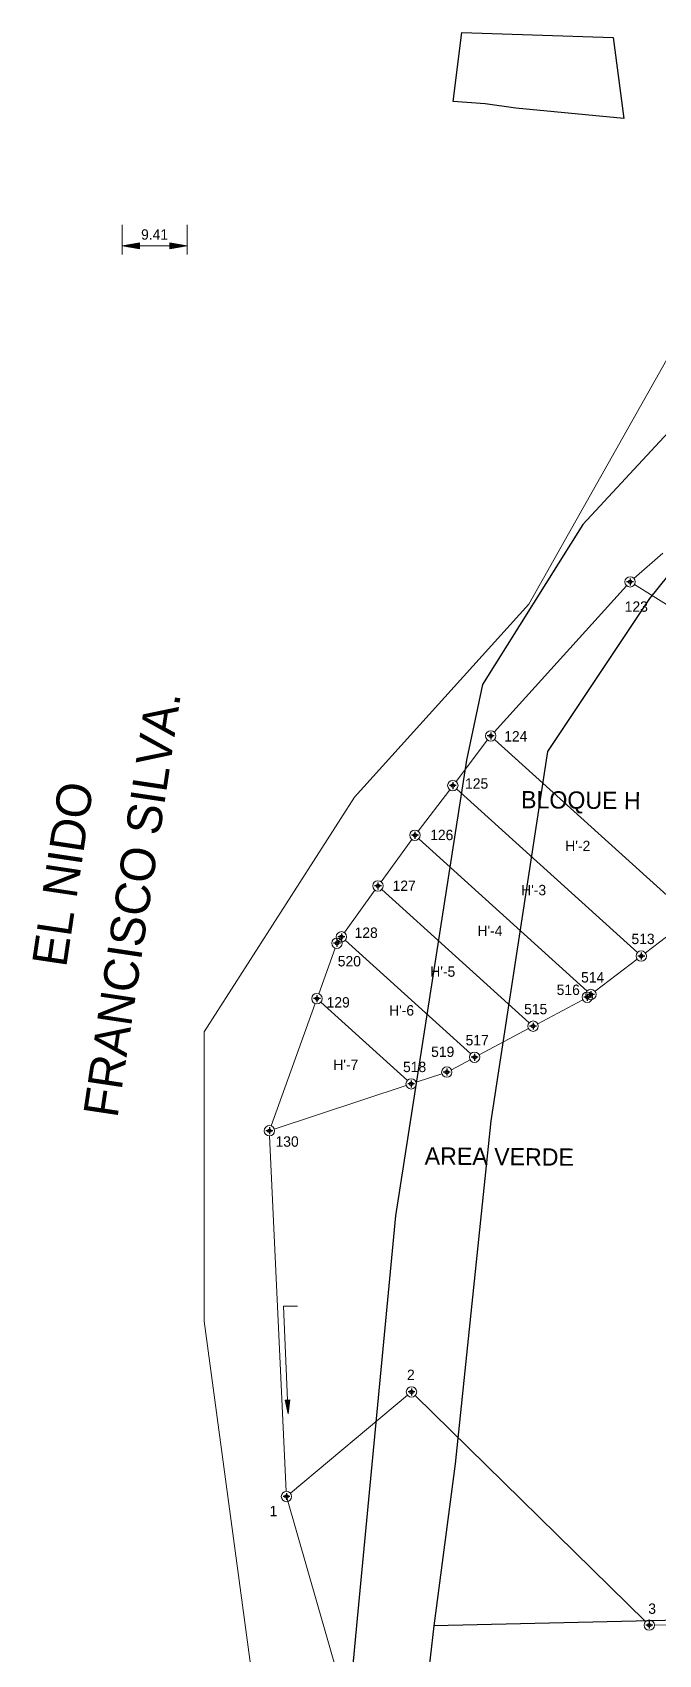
# Model space of a CAD drawing. Header units: millimetres. Extents: x 612074 to 614541, y 1316471 to 1317841.
# Drawn here: x 612626.8 to 612717.3, y 1317075.8 to 1317310.1 of the extents above; entities that cross this region are included whole.
import ezdxf
from ezdxf.enums import TextEntityAlignment as Align

# ---------------------------------------------------------------- set-up
doc = ezdxf.new("R2010")
doc.units = ezdxf.units.MM
doc.layers.add('CAPA ROJA', color=1, linetype='Continuous')
doc.styles.add('Styledgn000', font='dgn000.shx')
doc.styles.add('Styledgn003', font='dgn003.shx')

msp = doc.modelspace()

# ---------------------------------------------------------------- hatches: boundary and pattern name
at = {"layer": 'CAPA ROJA', "linetype": 'Continuous'}
for points in [[(612642.28, 1317279.74), (612642.28, 1317278.9), (612639.78, 1317279.32)], [(612646.69, 1317279.74), (612646.69, 1317278.9), (612649.19, 1317279.32)], [(612664.01, 1317112.59), (612663.77, 1317110.58), (612663.35, 1317112.57)]]:
    msp.add_hatch(color=7, dxfattribs=at).paths.add_polyline_path(points)

# ---------------------------------------------------------------- linework, layer by layer
at = {"layer": 'CAPA ROJA', "color": 1, "lineweight": 30, "ltscale": 0.5}
for p, q in [((612687.61, 1317300.17), (612688.86, 1317310.14)), ((612688.86, 1317310.14), (612710.72, 1317309.43)), ((612710.72, 1317309.43), (612712.23, 1317297.7)), ((612692.22, 1317299.83), (612687.61, 1317300.17)), ((612696.65, 1317299.2), (612692.22, 1317299.83)), ((612712.23, 1317297.7), (612696.65, 1317299.2))]:
    msp.add_line(p, q, dxfattribs=at)
at = {"layer": 'CAPA ROJA', "color": 7, "linetype": 'Continuous', "lineweight": 13}
for p, q in [((612639.78, 1317282.37), (612639.78, 1317278.07)), ((612649.19, 1317282.37), (612649.19, 1317278.07)), ((612639.78, 1317279.32), (612642.28, 1317279.74)), ((612642.28, 1317278.9), (612639.78, 1317279.32)), ((612642.28, 1317279.74), (612642.28, 1317278.9)), ((612646.69, 1317279.32), (612642.28, 1317279.32)), ((612646.69, 1317279.74), (612646.69, 1317278.9)), ((612649.19, 1317279.32), (612646.69, 1317279.74)), ((612646.69, 1317278.9), (612649.19, 1317279.32)), ((612663.11, 1317126.16), (612665.11, 1317126.16)), ((612663.68, 1317112.58), (612663.11, 1317126.16)), ((612663.35, 1317112.57), (612664.01, 1317112.59)), ((612663.77, 1317110.58), (612663.35, 1317112.57)), ((612664.01, 1317112.59), (612663.77, 1317110.58))]:
    msp.add_line(p, q, dxfattribs=at)
at = {"layer": 'CAPA ROJA', "color": 1, "linetype": 'Continuous', "lineweight": 13}
for p, q in [((612721.46, 1317268.17), (612698.53, 1317227.56)), ((612717.91, 1317234.93), (612713.71, 1317231.26)), ((612712.64, 1317230.21), (612693.53, 1317209.08)), ((612712.64, 1317230.21), (612693.53, 1317209.08)), ((612752.42, 1317206.36), (612713.78, 1317230.37)), ((612698.53, 1317227.56), (612673.37, 1317199.67)), ((612692.57, 1317207.93), (612688.01, 1317201.94)), ((612692.57, 1317207.93), (612688.01, 1317201.94)), ((612693.58, 1317208.02), (612721.49, 1317182.77)), ((612721.49, 1317182.77), (612693.58, 1317208.02)), ((612673.37, 1317199.67), (612651.65, 1317165.76)), ((612687.1, 1317200.74), (612682.53, 1317194.75)), ((612687.1, 1317200.74), (612682.53, 1317194.75)), ((612688.11, 1317200.84), (612714.22, 1317177.22)), ((612714.22, 1317177.22), (612688.11, 1317200.84)), ((612681.64, 1317193.55), (612677.18, 1317187.46)), ((612681.64, 1317193.55), (612677.18, 1317187.46)), ((612682.63, 1317193.65), (612706.95, 1317171.66)), ((612706.95, 1317171.66), (612682.63, 1317193.65)), ((612676.3, 1317186.24), (612671.9, 1317180.1)), ((612676.3, 1317186.24), (612671.9, 1317180.1)), ((612677.3, 1317186.35), (612698.59, 1317167.09)), ((612698.59, 1317167.09), (612677.3, 1317186.35)), ((612715.37, 1317177.17), (612721.45, 1317181.82)), ((612671.03, 1317178.88), (612671.24, 1317179.18)), ((612672.02, 1317178.99), (612690.14, 1317162.59)), ((612690.14, 1317162.59), (612672.02, 1317178.99)), ((612670.55, 1317177.87), (612668.18, 1317171.27)), ((612708.1, 1317171.62), (612714.18, 1317176.26)), ((612667.67, 1317169.86), (612661.3, 1317152.19)), ((612667.67, 1317169.86), (612661.3, 1317152.19)), ((612668.48, 1317170.06), (612680.98, 1317158.75)), ((612680.98, 1317158.75), (612668.48, 1317170.06)), ((612699.81, 1317166.94), (612706.32, 1317170.41)), ((612707.58, 1317171.22), (612706.91, 1317170.7)), ((612651.65, 1317165.76), (612651.65, 1317123.95)), ((612691.36, 1317162.44), (612698.48, 1317166.23)), ((612687.35, 1317160.3), (612690.04, 1317161.74)), ((612661.76, 1317151.72), (612680.82, 1317158.01)), ((612682.25, 1317158.49), (612685.97, 1317159.72)), ((612661.09, 1317150.73), (612663.49, 1317099.38)), ((612651.65, 1317123.95), (612655.3, 1317096.88)), ((612664.1, 1317099.12), (612681, 1317113.26)), ((612682.11, 1317113.21), (612715.4, 1317080.59)), ((612655.3, 1317096.88), (612659.43, 1317066.27)), ((612671.08, 1317072.3), (612663.52, 1317098.64)), ((612716.68, 1317080.07), (612753.63, 1317080.6))]:
    msp.add_line(p, q, dxfattribs=at)
at = {"layer": 'CAPA ROJA', "color": 1, "linetype": 'Continuous'}
for p, q in [((612727.94, 1317262.42), (612706.32, 1317239.06)), ((612739.37, 1317257.58), (612715.97, 1317228.38)), ((612706.32, 1317239.06), (612691.82, 1317215.95)), ((612715.97, 1317228.38), (612701.21, 1317206.28)), ((612691.82, 1317215.95), (612689.52, 1317205.03)), ((612689.52, 1317205.03), (612679.29, 1317139.21)), ((612701.21, 1317206.28), (612693.02, 1317152.92)), ((612693.02, 1317152.92), (612687.89, 1317103.36)), ((612679.29, 1317139.21), (612673.64, 1317079.99)), ((612687.89, 1317103.36), (612684.82, 1317079.98)), ((612750.36, 1317081.42), (612684.82, 1317079.98)), ((612673.64, 1317079.99), (612666.44, 1317002.99)), ((612684.82, 1317079.98), (612682, 1317055.58))]:
    msp.add_line(p, q, dxfattribs=at)
at = {"layer": 'CAPA ROJA', "color": 0, "linetype": 'ByBlock', "lineweight": -2}
for p, q in [((612713.65, 1317230.77), (612712.65, 1317230.77)), ((612713.65, 1317230.77), (612712.65, 1317230.77)), ((612713.15, 1317231.27), (612713.15, 1317230.27)), ((612713.15, 1317231.27), (612713.15, 1317230.27)), ((612693.03, 1317209.02), (612693.03, 1317208.02)), ((612693.03, 1317209.02), (612693.03, 1317208.02)), ((612693.03, 1317209.02), (612693.03, 1317208.02)), ((612693.52, 1317208.52), (612692.53, 1317208.52)), ((612693.52, 1317208.52), (612692.53, 1317208.52)), ((612693.52, 1317208.52), (612692.53, 1317208.52)), ((612688.05, 1317201.34), (612687.05, 1317201.34)), ((612688.05, 1317201.34), (612687.05, 1317201.34)), ((612688.05, 1317201.34), (612687.05, 1317201.34)), ((612687.55, 1317201.84), (612687.55, 1317200.84)), ((612687.55, 1317201.84), (612687.55, 1317200.84)), ((612687.55, 1317201.84), (612687.55, 1317200.84)), ((612682.58, 1317194.16), (612681.58, 1317194.16)), ((612682.58, 1317194.16), (612681.58, 1317194.16)), ((612682.58, 1317194.16), (612681.58, 1317194.16)), ((612682.08, 1317194.66), (612682.08, 1317193.66)), ((612682.08, 1317194.66), (612682.08, 1317193.66)), ((612682.08, 1317194.66), (612682.08, 1317193.66)), ((612677.24, 1317186.85), (612676.24, 1317186.85)), ((612677.24, 1317186.85), (612676.24, 1317186.85)), ((612677.24, 1317186.85), (612676.24, 1317186.85)), ((612676.74, 1317187.35), (612676.74, 1317186.35)), ((612676.74, 1317187.35), (612676.74, 1317186.35)), ((612676.74, 1317187.35), (612676.74, 1317186.35)), ((612671.31, 1317178.57), (612670.31, 1317178.57)), ((612670.81, 1317179.07), (612670.81, 1317178.07)), ((612671.96, 1317179.49), (612670.96, 1317179.49)), ((612671.96, 1317179.49), (612670.96, 1317179.49)), ((612671.96, 1317179.49), (612670.96, 1317179.49)), ((612671.46, 1317179.99), (612671.46, 1317178.99)), ((612671.46, 1317179.99), (612671.46, 1317178.99)), ((612671.46, 1317179.99), (612671.46, 1317178.99)), ((612715.27, 1317176.72), (612714.27, 1317176.72)), ((612715.27, 1317176.72), (612714.27, 1317176.72)), ((612714.77, 1317177.22), (612714.77, 1317176.22)), ((612714.77, 1317177.22), (612714.77, 1317176.22)), ((612707.5, 1317171.66), (612707.5, 1317170.66)), ((612707.5, 1317171.66), (612707.5, 1317170.66)), ((612668.42, 1317170.56), (612667.42, 1317170.56)), ((612668.42, 1317170.56), (612667.42, 1317170.56)), ((612668.42, 1317170.56), (612667.42, 1317170.56)), ((612667.92, 1317171.06), (612667.92, 1317170.06)), ((612667.92, 1317171.06), (612667.92, 1317170.06)), ((612667.92, 1317171.06), (612667.92, 1317170.06)), ((612707.48, 1317170.76), (612706.48, 1317170.76)), ((612706.98, 1317171.26), (612706.98, 1317170.26)), ((612708, 1317171.16), (612707, 1317171.16)), ((612708, 1317171.16), (612707, 1317171.16)), ((612699.14, 1317167.09), (612699.14, 1317166.09)), ((612699.14, 1317167.09), (612699.14, 1317166.09)), ((612699.64, 1317166.59), (612698.64, 1317166.59)), ((612699.64, 1317166.59), (612698.64, 1317166.59)), ((612690.7, 1317162.59), (612690.7, 1317161.59)), ((612690.7, 1317162.59), (612690.7, 1317161.59)), ((612687.18, 1317159.95), (612686.18, 1317159.95)), ((612686.68, 1317160.45), (612686.68, 1317159.45)), ((612691.2, 1317162.09), (612690.2, 1317162.09)), ((612691.2, 1317162.09), (612690.2, 1317162.09)), ((612682.03, 1317158.25), (612681.03, 1317158.25)), ((612682.03, 1317158.25), (612681.03, 1317158.25)), ((612681.53, 1317158.75), (612681.53, 1317157.75)), ((612681.53, 1317158.75), (612681.53, 1317157.75)), ((612661.55, 1317151.48), (612660.55, 1317151.48)), ((612661.55, 1317151.48), (612660.55, 1317151.48)), ((612661.05, 1317151.98), (612661.05, 1317150.98)), ((612661.05, 1317151.98), (612661.05, 1317150.98)), ((612682.08, 1317113.74), (612681.08, 1317113.74)), ((612681.58, 1317114.24), (612681.58, 1317113.24)), ((612663.52, 1317099.14), (612663.52, 1317098.14)), ((612664.02, 1317098.64), (612663.02, 1317098.64)), ((612715.93, 1317080.56), (612715.93, 1317079.56)), ((612716.43, 1317080.06), (612715.43, 1317080.06))]:
    msp.add_line(p, q, dxfattribs=at)
at = {"layer": 'CAPA ROJA', "color": 1, "linetype": 'Continuous', "lineweight": 13}
for centre in [(612713.15, 1317230.77), (612713.15, 1317230.77), (612693.03, 1317208.52), (612693.03, 1317208.52), (612693.03, 1317208.52), (612687.55, 1317201.34), (612687.55, 1317201.34), (612687.55, 1317201.34), (612682.08, 1317194.16), (612682.08, 1317194.16), (612682.08, 1317194.16), (612676.74, 1317186.85), (612676.74, 1317186.85), (612676.74, 1317186.85), (612670.81, 1317178.57), (612671.46, 1317179.49), (612671.46, 1317179.49), (612671.46, 1317179.49), (612714.77, 1317176.72), (612714.77, 1317176.72), (612706.98, 1317170.76), (612707.5, 1317171.16), (612707.5, 1317171.16), (612667.92, 1317170.56), (612667.92, 1317170.56), (612667.92, 1317170.56), (612699.14, 1317166.59), (612699.14, 1317166.59), (612690.7, 1317162.09), (612690.7, 1317162.09), (612686.68, 1317159.95), (612681.53, 1317158.25), (612681.53, 1317158.25), (612661.05, 1317151.48), (612661.05, 1317151.48), (612681.58, 1317113.74), (612663.52, 1317098.64), (612715.93, 1317080.06)]:
    msp.add_circle(centre, 0.75, dxfattribs=at)
at = {"layer": 'CAPA ROJA', "color": 0, "linetype": 'ByBlock', "lineweight": -2}
for centre in [(612713.15, 1317230.77), (612713.15, 1317230.77), (612693.03, 1317208.52), (612693.03, 1317208.52), (612693.03, 1317208.52), (612687.55, 1317201.34), (612687.55, 1317201.34), (612687.55, 1317201.34), (612682.08, 1317194.16), (612682.08, 1317194.16), (612682.08, 1317194.16), (612676.74, 1317186.85), (612676.74, 1317186.85), (612676.74, 1317186.85), (612670.81, 1317178.57), (612671.46, 1317179.49), (612671.46, 1317179.49), (612671.46, 1317179.49), (612714.77, 1317176.72), (612714.77, 1317176.72), (612667.92, 1317170.56), (612667.92, 1317170.56), (612667.92, 1317170.56), (612706.98, 1317170.76), (612707.5, 1317171.16), (612707.5, 1317171.16), (612699.14, 1317166.59), (612699.14, 1317166.59), (612690.7, 1317162.09), (612690.7, 1317162.09), (612686.68, 1317159.95), (612681.53, 1317158.25), (612681.53, 1317158.25), (612661.05, 1317151.48), (612661.05, 1317151.48), (612681.58, 1317113.74), (612663.52, 1317098.64), (612715.93, 1317080.06)]:
    msp.add_ellipse(centre, major_axis=(0, 0.25), ratio=0.999881, start_param=-1.57079, end_param=4.712395, dxfattribs=at)

# ---------------------------------------------------------------- texts
at = {"layer": 'CAPA ROJA', "color": 7, "linetype": 'Continuous', "style": 'Styledgn000', "width": 0.999881}
msp.add_text('9.41', height=1.5, dxfattribs=at).set_placement((612642.52, 1317280.21))
at = {"layer": 'CAPA ROJA', "color": 1, "linetype": 'Continuous', "lineweight": 0, "style": 'Styledgn003'}
msp.add_text('123', height=1.5, dxfattribs=at).set_placement((612712.38, 1317227.95), align=Align.TOP_LEFT)
at = {"layer": 'CAPA ROJA', "color": 1, "linetype": 'Continuous', "lineweight": 13, "style": 'Styledgn003'}
for s, height, p in [('FRANCISCO SILVA.', 4.9991, (612639.09, 1317153.21)), ('EL NIDO', 4.999, (612631.69, 1317174.97))]:
    msp.add_text(s, height=height, rotation=81.4834, dxfattribs=at).set_placement(p)
at = {"layer": 'CAPA ROJA', "color": 1, "linetype": 'Continuous', "lineweight": 0, "style": 'Styledgn003'}
for s, p in [('124', (612694.97, 1317208.46)), ('125', (612689.32, 1317201.64)), ('126', (612684.28, 1317194.21)), ('127', (612678.85, 1317186.87)), ('128', (612673.36, 1317180.09)), ('520', (612670.93, 1317175.97)), ('129', (612669.32, 1317170.03)), ('130', (612661.94, 1317149.92))]:
    msp.add_text(s, height=1.5, dxfattribs=at).set_placement(p, align=Align.MIDDLE_LEFT)
at = {"layer": 'CAPA ROJA', "color": 1, "linetype": 'Continuous', "lineweight": 30, "style": 'Styledgn003'}
for s, p in [('BLOQUE H', (612697.4, 1317198.07)), ('AREA VERDE', (612683.48, 1317146.6))]:
    msp.add_text(s, height=2.5, rotation=359.4945, dxfattribs=at).set_placement(p)
at = {"layer": 'CAPA ROJA', "color": 1, "linetype": 'Continuous', "lineweight": 13, "style": 'Styledgn003'}
for s, p in [("H'-2", (612705.6, 1317192.62)), ("H'-3", (612699.22, 1317186.25)), ("H'-4", (612692.92, 1317180.37)), ("H'-5", (612686.1, 1317174.47)), ("H'-6", (612680.15, 1317168.87)), ("H'-7", (612672.09, 1317161.02))]:
    msp.add_text(s, height=1.5, dxfattribs=at).set_placement(p, align=Align.MIDDLE_CENTER)
at = {"layer": 'CAPA ROJA', "color": 1, "linetype": 'Continuous', "lineweight": 0, "style": 'Styledgn003'}
for s, p in [('513', (612715.03, 1317177.99)), ('514', (612707.75, 1317172.44)), ('515', (612699.52, 1317167.86)), ('517', (612691.07, 1317163.36)), ('518', (612682.03, 1317159.5)), ('2', (612681.49, 1317115.02)), ('3', (612716.34, 1317081.24))]:
    msp.add_text(s, height=1.5, dxfattribs=at).set_placement(p, align=Align.BOTTOM_CENTER)
for s, p in [('516', (612705.9, 1317170.64)), ('519', (612687.76, 1317161.69))]:
    msp.add_text(s, height=1.5, dxfattribs=at).set_placement(p, align=Align.BOTTOM_RIGHT)
msp.add_text('1', height=1.5, dxfattribs=at).set_placement((612662.19, 1317097.29), align=Align.TOP_RIGHT)

doc.saveas('drawing.dxf')
